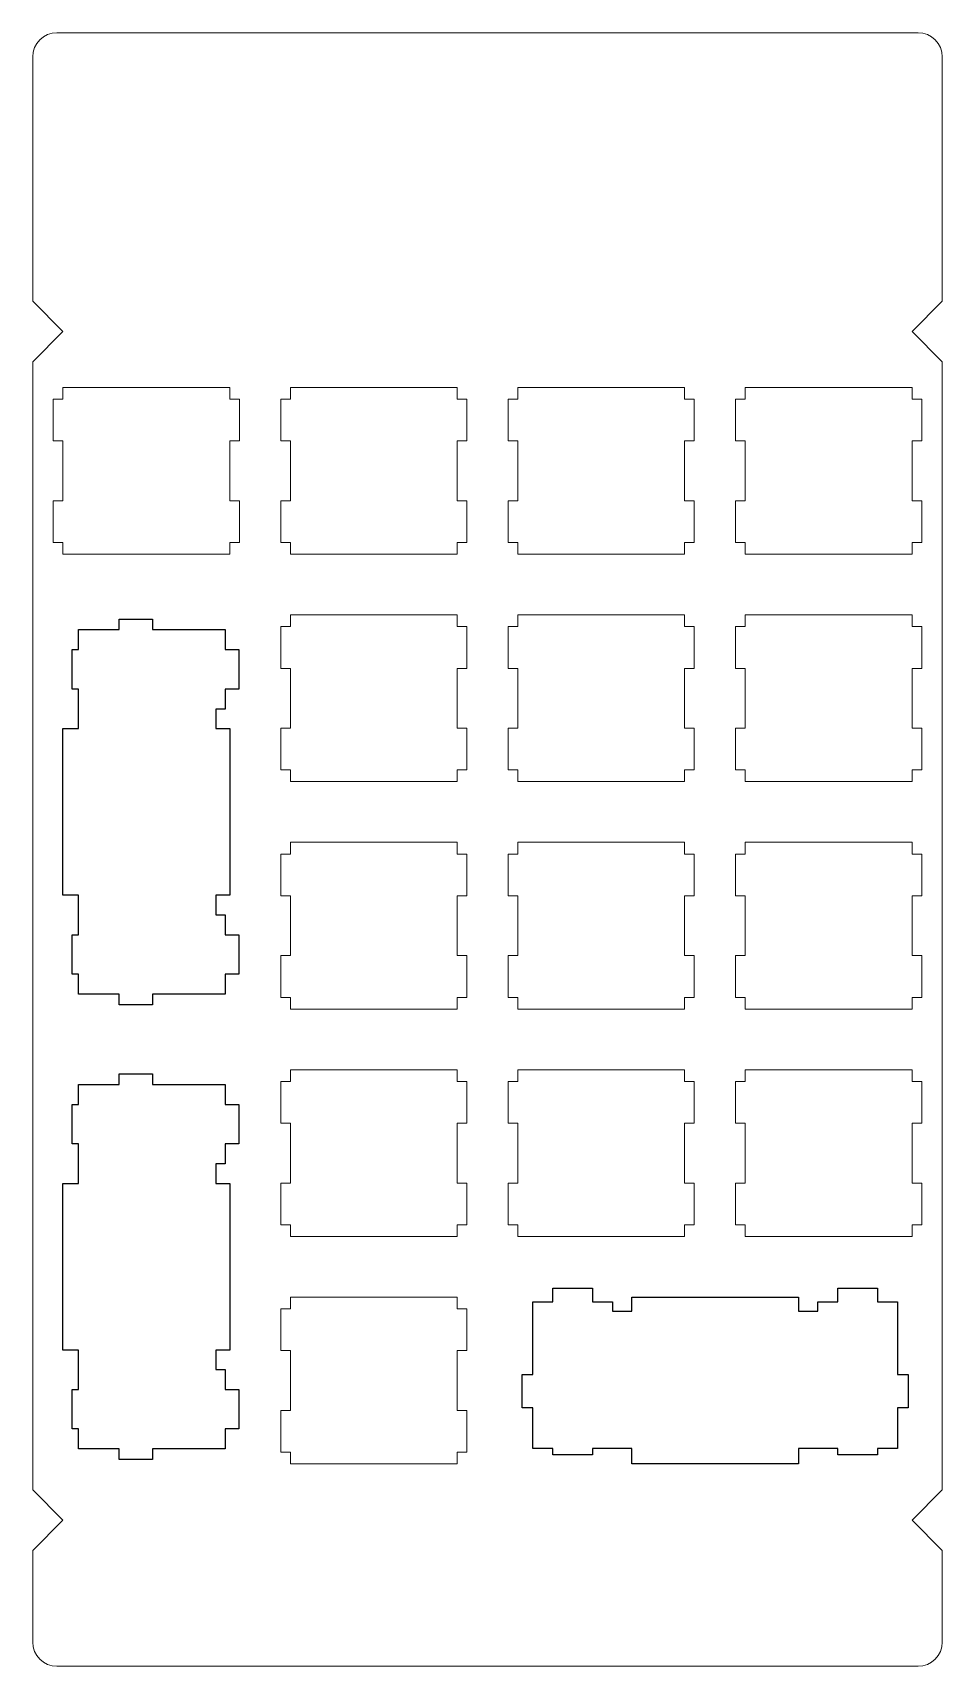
# Model space of a CAD drawing. Header units: inches. Extents: x 0.1 to 3.1, y 0.16 to 5.55.
import ezdxf

# ---------------------------------------------------------------- set-up
doc = ezdxf.new("R2010")
doc.units = ezdxf.units.IN
doc.header["$MEASUREMENT"] = 0
doc.layers.get('0').update_dxf_attribs({"lineweight": 0, "true_color": 0xffffff})
doc.layers.add('BLACK', color=1, linetype='Continuous', true_color=0xff0000)

msp = doc.modelspace()

# ---------------------------------------------------------------- linework, layer by layer
at = {"color": 7, "true_color": 0xffffff}
for p, q in [((0.18, 5.545), (3.02, 5.545)), ((0.2, 4.56), (0.1, 4.46)), ((3.1, 4.46), (3, 4.56)), ((0.1, 4.46), (0.1, 0.74)), ((3.1, 0.74), (3.1, 4.46)), ((0.2, 4.3364), (0.2, 4.375)), ((0.2, 4.375), (0.75, 4.375)), ((0.75, 4.3364), (0.75, 4.375)), ((0.95, 4.3364), (0.95, 4.375)), ((0.95, 4.375), (1.5, 4.375)), ((1.5, 4.3364), (1.5, 4.375)), ((1.7, 4.3364), (1.7, 4.375)), ((1.7, 4.375), (2.25, 4.375)), ((2.25, 4.3364), (2.25, 4.375)), ((2.45, 4.3364), (2.45, 4.375)), ((2.45, 4.375), (3, 4.375)), ((3, 4.3364), (3, 4.375)), ((0.168, 4.3364), (0.2, 4.3364)), ((0.168, 4.1986), (0.168, 4.3364)), ((0.782, 4.3364), (0.75, 4.3364)), ((0.782, 4.3364), (0.782, 4.1986)), ((0.918, 4.3364), (0.95, 4.3364)), ((0.918, 4.1986), (0.918, 4.3364)), ((1.532, 4.3364), (1.5, 4.3364)), ((1.532, 4.3364), (1.532, 4.1986)), ((1.668, 4.3364), (1.7, 4.3364)), ((1.668, 4.1986), (1.668, 4.3364)), ((2.282, 4.3364), (2.25, 4.3364)), ((2.282, 4.3364), (2.282, 4.1986)), ((2.418, 4.3364), (2.45, 4.3364)), ((2.418, 4.1986), (2.418, 4.3364)), ((3.032, 4.3364), (3, 4.3364)), ((3.032, 4.3364), (3.032, 4.1986)), ((0.2, 4.1986), (0.168, 4.1986)), ((0.2, 4.0014), (0.2, 4.1986)), ((0.75, 4.1986), (0.782, 4.1986)), ((0.75, 4.1986), (0.75, 4.0014)), ((0.95, 4.1986), (0.918, 4.1986)), ((0.95, 4.0014), (0.95, 4.1986)), ((1.5, 4.1986), (1.532, 4.1986)), ((1.5, 4.1986), (1.5, 4.0014)), ((1.7, 4.1986), (1.668, 4.1986)), ((1.7, 4.0014), (1.7, 4.1986)), ((2.25, 4.1986), (2.282, 4.1986)), ((2.25, 4.1986), (2.25, 4.0014)), ((2.45, 4.1986), (2.418, 4.1986)), ((2.45, 4.0014), (2.45, 4.1986)), ((3, 4.1986), (3.032, 4.1986)), ((3, 4.1986), (3, 4.0014)), ((0.168, 4.0014), (0.2, 4.0014)), ((0.168, 3.8636), (0.168, 4.0014)), ((0.782, 4.0014), (0.75, 4.0014)), ((0.782, 4.0014), (0.782, 3.8636)), ((0.918, 4.0014), (0.95, 4.0014)), ((0.918, 3.8636), (0.918, 4.0014)), ((1.532, 4.0014), (1.5, 4.0014)), ((1.532, 4.0014), (1.532, 3.8636)), ((1.668, 4.0014), (1.7, 4.0014)), ((1.668, 3.8636), (1.668, 4.0014)), ((2.282, 4.0014), (2.25, 4.0014)), ((2.282, 4.0014), (2.282, 3.8636)), ((2.418, 4.0014), (2.45, 4.0014)), ((2.418, 3.8636), (2.418, 4.0014)), ((3.032, 4.0014), (3, 4.0014)), ((3.032, 4.0014), (3.032, 3.8636)), ((0.2, 3.8636), (0.168, 3.8636)), ((0.2, 3.825), (0.2, 3.8636)), ((0.75, 3.8636), (0.75, 3.825)), ((0.75, 3.8636), (0.782, 3.8636)), ((0.95, 3.8636), (0.918, 3.8636)), ((0.95, 3.825), (0.95, 3.8636)), ((1.5, 3.8636), (1.5, 3.825)), ((1.5, 3.8636), (1.532, 3.8636)), ((1.7, 3.8636), (1.668, 3.8636)), ((1.7, 3.825), (1.7, 3.8636)), ((2.25, 3.8636), (2.25, 3.825)), ((2.25, 3.8636), (2.282, 3.8636)), ((2.45, 3.8636), (2.418, 3.8636)), ((2.45, 3.825), (2.45, 3.8636)), ((3, 3.8636), (3, 3.825)), ((3, 3.8636), (3.032, 3.8636)), ((0.75, 3.825), (0.2, 3.825)), ((1.5, 3.825), (0.95, 3.825)), ((2.25, 3.825), (1.7, 3.825)), ((3, 3.825), (2.45, 3.825)), ((0.95, 3.5864), (0.95, 3.625)), ((0.95, 3.625), (1.5, 3.625)), ((1.5, 3.5864), (1.5, 3.625)), ((1.7, 3.5864), (1.7, 3.625)), ((1.7, 3.625), (2.25, 3.625)), ((2.25, 3.5864), (2.25, 3.625)), ((2.45, 3.5864), (2.45, 3.625)), ((2.45, 3.625), (3, 3.625)), ((3, 3.5864), (3, 3.625)), ((0.918, 3.5864), (0.95, 3.5864)), ((0.918, 3.4486), (0.918, 3.5864)), ((1.532, 3.5864), (1.5, 3.5864)), ((1.532, 3.5864), (1.532, 3.4486)), ((1.668, 3.5864), (1.7, 3.5864)), ((1.668, 3.4486), (1.668, 3.5864)), ((2.282, 3.5864), (2.25, 3.5864)), ((2.282, 3.5864), (2.282, 3.4486)), ((2.418, 3.5864), (2.45, 3.5864)), ((2.418, 3.4486), (2.418, 3.5864)), ((3.032, 3.5864), (3, 3.5864)), ((3.032, 3.5864), (3.032, 3.4486)), ((0.95, 3.4486), (0.918, 3.4486)), ((0.95, 3.2514), (0.95, 3.4486)), ((1.5, 3.4486), (1.532, 3.4486)), ((1.5, 3.4486), (1.5, 3.2514)), ((1.7, 3.4486), (1.668, 3.4486)), ((1.7, 3.2514), (1.7, 3.4486)), ((2.25, 3.4486), (2.282, 3.4486)), ((2.25, 3.4486), (2.25, 3.2514)), ((2.45, 3.4486), (2.418, 3.4486)), ((2.45, 3.2514), (2.45, 3.4486)), ((3, 3.4486), (3.032, 3.4486)), ((3, 3.4486), (3, 3.2514)), ((0.918, 3.2514), (0.95, 3.2514)), ((0.918, 3.1136), (0.918, 3.2514)), ((1.532, 3.2514), (1.5, 3.2514)), ((1.532, 3.2514), (1.532, 3.1136)), ((1.668, 3.2514), (1.7, 3.2514)), ((1.668, 3.1136), (1.668, 3.2514)), ((2.282, 3.2514), (2.25, 3.2514)), ((2.282, 3.2514), (2.282, 3.1136)), ((2.418, 3.2514), (2.45, 3.2514)), ((2.418, 3.1136), (2.418, 3.2514)), ((3.032, 3.2514), (3, 3.2514)), ((3.032, 3.2514), (3.032, 3.1136)), ((0.95, 3.1136), (0.918, 3.1136)), ((0.95, 3.075), (0.95, 3.1136)), ((1.5, 3.075), (0.95, 3.075)), ((1.5, 3.1136), (1.5, 3.075)), ((1.5, 3.1136), (1.532, 3.1136)), ((1.7, 3.1136), (1.668, 3.1136)), ((1.7, 3.075), (1.7, 3.1136)), ((2.25, 3.075), (1.7, 3.075)), ((2.25, 3.1136), (2.25, 3.075)), ((2.25, 3.1136), (2.282, 3.1136)), ((2.45, 3.1136), (2.418, 3.1136)), ((2.45, 3.075), (2.45, 3.1136)), ((3, 3.075), (2.45, 3.075)), ((3, 3.1136), (3, 3.075)), ((3, 3.1136), (3.032, 3.1136)), ((0.95, 2.8364), (0.95, 2.875)), ((0.95, 2.875), (1.5, 2.875)), ((1.5, 2.8364), (1.5, 2.875)), ((1.7, 2.8364), (1.7, 2.875)), ((1.7, 2.875), (2.25, 2.875)), ((2.25, 2.8364), (2.25, 2.875)), ((2.45, 2.8364), (2.45, 2.875)), ((2.45, 2.875), (3, 2.875)), ((3, 2.8364), (3, 2.875)), ((0.918, 2.8364), (0.95, 2.8364)), ((0.918, 2.6986), (0.918, 2.8364)), ((1.532, 2.8364), (1.5, 2.8364)), ((1.532, 2.8364), (1.532, 2.6986)), ((1.668, 2.8364), (1.7, 2.8364)), ((1.668, 2.6986), (1.668, 2.8364)), ((2.282, 2.8364), (2.25, 2.8364)), ((2.282, 2.8364), (2.282, 2.6986)), ((2.418, 2.8364), (2.45, 2.8364)), ((2.418, 2.6986), (2.418, 2.8364)), ((3.032, 2.8364), (3, 2.8364)), ((3.032, 2.8364), (3.032, 2.6986)), ((0.95, 2.6986), (0.918, 2.6986)), ((0.95, 2.5014), (0.95, 2.6986)), ((1.5, 2.6986), (1.532, 2.6986)), ((1.5, 2.6986), (1.5, 2.5014)), ((1.7, 2.6986), (1.668, 2.6986)), ((1.7, 2.5014), (1.7, 2.6986)), ((2.25, 2.6986), (2.282, 2.6986)), ((2.25, 2.6986), (2.25, 2.5014)), ((2.45, 2.6986), (2.418, 2.6986)), ((2.45, 2.5014), (2.45, 2.6986)), ((3, 2.6986), (3.032, 2.6986)), ((3, 2.6986), (3, 2.5014)), ((0.918, 2.5014), (0.95, 2.5014)), ((0.918, 2.3636), (0.918, 2.5014)), ((1.532, 2.5014), (1.5, 2.5014)), ((1.532, 2.5014), (1.532, 2.3636)), ((1.668, 2.5014), (1.7, 2.5014)), ((1.668, 2.3636), (1.668, 2.5014)), ((2.282, 2.5014), (2.25, 2.5014)), ((2.282, 2.5014), (2.282, 2.3636)), ((2.418, 2.5014), (2.45, 2.5014)), ((2.418, 2.3636), (2.418, 2.5014)), ((3.032, 2.5014), (3, 2.5014)), ((3.032, 2.5014), (3.032, 2.3636)), ((0.95, 2.3636), (0.918, 2.3636)), ((0.95, 2.325), (0.95, 2.3636)), ((1.5, 2.325), (0.95, 2.325)), ((1.5, 2.3636), (1.5, 2.325)), ((1.5, 2.3636), (1.532, 2.3636)), ((1.7, 2.3636), (1.668, 2.3636)), ((1.7, 2.325), (1.7, 2.3636)), ((2.25, 2.325), (1.7, 2.325)), ((2.25, 2.3636), (2.25, 2.325)), ((2.25, 2.3636), (2.282, 2.3636)), ((2.45, 2.3636), (2.418, 2.3636)), ((2.45, 2.325), (2.45, 2.3636)), ((3, 2.325), (2.45, 2.325)), ((3, 2.3636), (3, 2.325)), ((3, 2.3636), (3.032, 2.3636)), ((0.95, 2.0864), (0.95, 2.125)), ((0.95, 2.125), (1.5, 2.125)), ((1.5, 2.0864), (1.5, 2.125)), ((1.7, 2.0864), (1.7, 2.125)), ((1.7, 2.125), (2.25, 2.125)), ((2.25, 2.0864), (2.25, 2.125)), ((2.45, 2.0864), (2.45, 2.125)), ((2.45, 2.125), (3, 2.125)), ((3, 2.0864), (3, 2.125)), ((0.918, 2.0864), (0.95, 2.0864)), ((0.918, 1.9486), (0.918, 2.0864)), ((1.532, 2.0864), (1.5, 2.0864)), ((1.532, 2.0864), (1.532, 1.9486)), ((1.668, 2.0864), (1.7, 2.0864)), ((1.668, 1.9486), (1.668, 2.0864)), ((2.282, 2.0864), (2.25, 2.0864)), ((2.282, 2.0864), (2.282, 1.9486)), ((2.418, 2.0864), (2.45, 2.0864)), ((2.418, 1.9486), (2.418, 2.0864)), ((3.032, 2.0864), (3, 2.0864)), ((3.032, 2.0864), (3.032, 1.9486)), ((0.95, 1.9486), (0.918, 1.9486)), ((0.95, 1.7514), (0.95, 1.9486)), ((1.5, 1.9486), (1.532, 1.9486)), ((1.5, 1.9486), (1.5, 1.7514)), ((1.7, 1.9486), (1.668, 1.9486)), ((1.7, 1.7514), (1.7, 1.9486)), ((2.25, 1.9486), (2.282, 1.9486)), ((2.25, 1.9486), (2.25, 1.7514)), ((2.45, 1.9486), (2.418, 1.9486)), ((2.45, 1.7514), (2.45, 1.9486)), ((3, 1.9486), (3.032, 1.9486)), ((3, 1.9486), (3, 1.7514)), ((0.918, 1.7514), (0.95, 1.7514)), ((0.918, 1.6136), (0.918, 1.7514)), ((1.532, 1.7514), (1.5, 1.7514)), ((1.532, 1.7514), (1.532, 1.6136)), ((1.668, 1.7514), (1.7, 1.7514)), ((1.668, 1.6136), (1.668, 1.7514)), ((2.282, 1.7514), (2.25, 1.7514)), ((2.282, 1.7514), (2.282, 1.6136)), ((2.418, 1.7514), (2.45, 1.7514)), ((2.418, 1.6136), (2.418, 1.7514)), ((3.032, 1.7514), (3, 1.7514)), ((3.032, 1.7514), (3.032, 1.6136)), ((0.95, 1.6136), (0.918, 1.6136)), ((0.95, 1.575), (0.95, 1.6136)), ((1.5, 1.575), (0.95, 1.575)), ((1.5, 1.6136), (1.5, 1.575)), ((1.5, 1.6136), (1.532, 1.6136)), ((1.7, 1.6136), (1.668, 1.6136)), ((1.7, 1.575), (1.7, 1.6136)), ((2.25, 1.575), (1.7, 1.575)), ((2.25, 1.6136), (2.25, 1.575)), ((2.25, 1.6136), (2.282, 1.6136)), ((2.45, 1.6136), (2.418, 1.6136)), ((2.45, 1.575), (2.45, 1.6136)), ((3, 1.575), (2.45, 1.575)), ((3, 1.6136), (3, 1.575)), ((3, 1.6136), (3.032, 1.6136)), ((0.95, 1.3364), (0.95, 1.375)), ((0.95, 1.375), (1.5, 1.375)), ((1.5, 1.3364), (1.5, 1.375)), ((0.918, 1.3364), (0.95, 1.3364)), ((0.918, 1.1986), (0.918, 1.3364)), ((1.532, 1.3364), (1.5, 1.3364)), ((1.532, 1.3364), (1.532, 1.1986)), ((0.95, 1.1986), (0.918, 1.1986)), ((0.95, 1.0014), (0.95, 1.1986)), ((1.5, 1.1986), (1.532, 1.1986)), ((1.5, 1.1986), (1.5, 1.0014)), ((0.918, 1.0014), (0.95, 1.0014)), ((0.918, 0.8636), (0.918, 1.0014)), ((1.532, 1.0014), (1.5, 1.0014)), ((1.532, 1.0014), (1.532, 0.8636)), ((0.95, 0.8636), (0.918, 0.8636)), ((0.95, 0.825), (0.95, 0.8636)), ((1.5, 0.8636), (1.5, 0.825)), ((1.5, 0.8636), (1.532, 0.8636)), ((1.5, 0.825), (0.95, 0.825)), ((0.1, 0.74), (0.2, 0.64)), ((3, 0.64), (3.1, 0.74)), ((0.18, 0.1575), (3.02, 0.1575))]:
    msp.add_line(p, q, dxfattribs=at)
for p, q in [((0.1, 4.66), (0.1, 5.465)), ((3.1, 4.66), (3.1, 5.465)), ((0.1, 0.54), (0.1, 0.2375)), ((3.1, 0.54), (3.1, 0.2375))]:
    msp.add_line(p, q)
for centre, start, end in [((0.18, 5.465), 90, 180), ((3.02, 5.465), 0, 90), ((0.18, 0.2375), 180, 270), ((3.02, 0.2375), 270, 0)]:
    msp.add_arc(centre, 0.08, start, end, dxfattribs=at)
at = {"layer": 'BLACK', "color": 7, "true_color": 0xffffff}
for p, q in [((0.2, 4.56), (0.1, 4.66)), ((3.1, 4.66), (3, 4.56)), ((0.385, 3.5763), (0.385, 3.6113)), ((0.385, 3.6113), (0.495, 3.6113)), ((0.495, 3.6113), (0.495, 3.5763)), ((0.251, 3.5103), (0.251, 3.5763)), ((0.251, 3.5763), (0.385, 3.5763)), ((0.495, 3.5763), (0.735, 3.5763)), ((0.735, 3.5763), (0.735, 3.5103)), ((0.23, 3.3803), (0.23, 3.5103)), ((0.23, 3.5103), (0.251, 3.5103)), ((0.735, 3.5103), (0.78, 3.5103)), ((0.78, 3.5103), (0.78, 3.3803)), ((0.251, 3.3803), (0.23, 3.3803)), ((0.251, 3.2503), (0.251, 3.3803)), ((0.78, 3.3803), (0.735, 3.3803)), ((0.735, 3.3803), (0.735, 3.3143)), ((0.735, 3.3143), (0.704, 3.3143)), ((0.704, 3.3143), (0.704, 3.2503)), ((0.2, 2.7003), (0.2, 3.2503)), ((0.2, 3.2503), (0.251, 3.2503)), ((0.704, 3.2503), (0.75, 3.2503)), ((0.75, 3.2503), (0.75, 2.7003)), ((0.251, 2.7003), (0.2, 2.7003)), ((0.251, 2.5703), (0.251, 2.7003)), ((0.75, 2.7003), (0.704, 2.7003)), ((0.704, 2.7003), (0.704, 2.6363)), ((0.704, 2.6363), (0.735, 2.6363)), ((0.735, 2.6363), (0.735, 2.5703)), ((0.23, 2.4403), (0.23, 2.5703)), ((0.23, 2.5703), (0.251, 2.5703)), ((0.735, 2.5703), (0.78, 2.5703)), ((0.78, 2.5703), (0.78, 2.4403)), ((0.251, 2.4403), (0.23, 2.4403)), ((0.251, 2.3743), (0.251, 2.4403)), ((0.78, 2.4403), (0.735, 2.4403)), ((0.735, 2.4403), (0.735, 2.3743)), ((0.385, 2.3743), (0.251, 2.3743)), ((0.385, 2.3393), (0.385, 2.3743)), ((0.735, 2.3743), (0.495, 2.3743)), ((0.495, 2.3743), (0.495, 2.3393)), ((0.495, 2.3393), (0.385, 2.3393)), ((0.385, 2.0763), (0.385, 2.1113)), ((0.385, 2.1113), (0.495, 2.1113)), ((0.495, 2.1113), (0.495, 2.0763)), ((0.251, 2.0103), (0.251, 2.0763)), ((0.251, 2.0763), (0.385, 2.0763)), ((0.495, 2.0763), (0.735, 2.0763)), ((0.735, 2.0763), (0.735, 2.0103)), ((0.23, 1.8803), (0.23, 2.0103)), ((0.23, 2.0103), (0.251, 2.0103)), ((0.735, 2.0103), (0.78, 2.0103)), ((0.78, 2.0103), (0.78, 1.8803)), ((0.251, 1.8803), (0.23, 1.8803)), ((0.251, 1.7503), (0.251, 1.8803)), ((0.78, 1.8803), (0.735, 1.8803)), ((0.735, 1.8803), (0.735, 1.8143)), ((0.735, 1.8143), (0.704, 1.8143)), ((0.704, 1.8143), (0.704, 1.7503)), ((0.2, 1.2003), (0.2, 1.7503)), ((0.2, 1.7503), (0.251, 1.7503)), ((0.704, 1.7503), (0.75, 1.7503)), ((0.75, 1.7503), (0.75, 1.2003)), ((1.8158, 1.36), (1.8158, 1.405)), ((1.8158, 1.405), (1.9458, 1.405)), ((1.9458, 1.405), (1.9458, 1.36)), ((2.7558, 1.36), (2.7558, 1.405)), ((2.7558, 1.405), (2.8858, 1.405)), ((2.8858, 1.405), (2.8858, 1.36)), ((1.7498, 1.12), (1.7498, 1.36)), ((1.7498, 1.36), (1.8158, 1.36)), ((1.9458, 1.36), (2.0118, 1.36)), ((2.0118, 1.36), (2.0118, 1.329)), ((2.0758, 1.329), (2.0758, 1.375)), ((2.0758, 1.375), (2.6258, 1.375)), ((2.6258, 1.375), (2.6258, 1.329)), ((2.6898, 1.329), (2.6898, 1.36)), ((2.6898, 1.36), (2.7558, 1.36)), ((2.8858, 1.36), (2.9518, 1.36)), ((2.9518, 1.36), (2.9518, 1.12)), ((2.0118, 1.329), (2.0758, 1.329)), ((2.6258, 1.329), (2.6898, 1.329)), ((0.251, 1.2003), (0.2, 1.2003)), ((0.251, 1.0703), (0.251, 1.2003)), ((0.75, 1.2003), (0.704, 1.2003)), ((0.704, 1.2003), (0.704, 1.1363)), ((0.704, 1.1363), (0.735, 1.1363)), ((0.735, 1.1363), (0.735, 1.0703)), ((1.7148, 1.01), (1.7148, 1.12)), ((1.7148, 1.12), (1.7498, 1.12)), ((2.9518, 1.12), (2.9868, 1.12)), ((2.9868, 1.12), (2.9868, 1.01)), ((0.23, 0.9403), (0.23, 1.0703)), ((0.23, 1.0703), (0.251, 1.0703)), ((0.735, 1.0703), (0.78, 1.0703)), ((0.78, 1.0703), (0.78, 0.9403)), ((1.7498, 1.01), (1.7148, 1.01)), ((1.7498, 0.876), (1.7498, 1.01)), ((2.9868, 1.01), (2.9518, 1.01)), ((2.9518, 1.01), (2.9518, 0.876)), ((0.251, 0.9403), (0.23, 0.9403)), ((0.251, 0.8743), (0.251, 0.9403)), ((0.78, 0.9403), (0.735, 0.9403)), ((0.735, 0.9403), (0.735, 0.8743)), ((0.385, 0.8743), (0.251, 0.8743)), ((0.385, 0.8393), (0.385, 0.8743)), ((0.735, 0.8743), (0.495, 0.8743)), ((0.495, 0.8743), (0.495, 0.8393)), ((1.8158, 0.876), (1.7498, 0.876)), ((1.8158, 0.855), (1.8158, 0.876)), ((2.0758, 0.876), (1.9458, 0.876)), ((1.9458, 0.876), (1.9458, 0.855)), ((2.0758, 0.825), (2.0758, 0.876)), ((2.7558, 0.876), (2.6258, 0.876)), ((2.6258, 0.876), (2.6258, 0.825)), ((2.7558, 0.855), (2.7558, 0.876)), ((2.9518, 0.876), (2.8858, 0.876)), ((2.8858, 0.876), (2.8858, 0.855)), ((0.495, 0.8393), (0.385, 0.8393)), ((1.9458, 0.855), (1.8158, 0.855)), ((2.6258, 0.825), (2.0758, 0.825)), ((2.8858, 0.855), (2.7558, 0.855)), ((0.2, 0.64), (0.1, 0.54)), ((3.1, 0.54), (3, 0.64))]:
    msp.add_line(p, q, dxfattribs=at)

doc.saveas('drawing.dxf')
